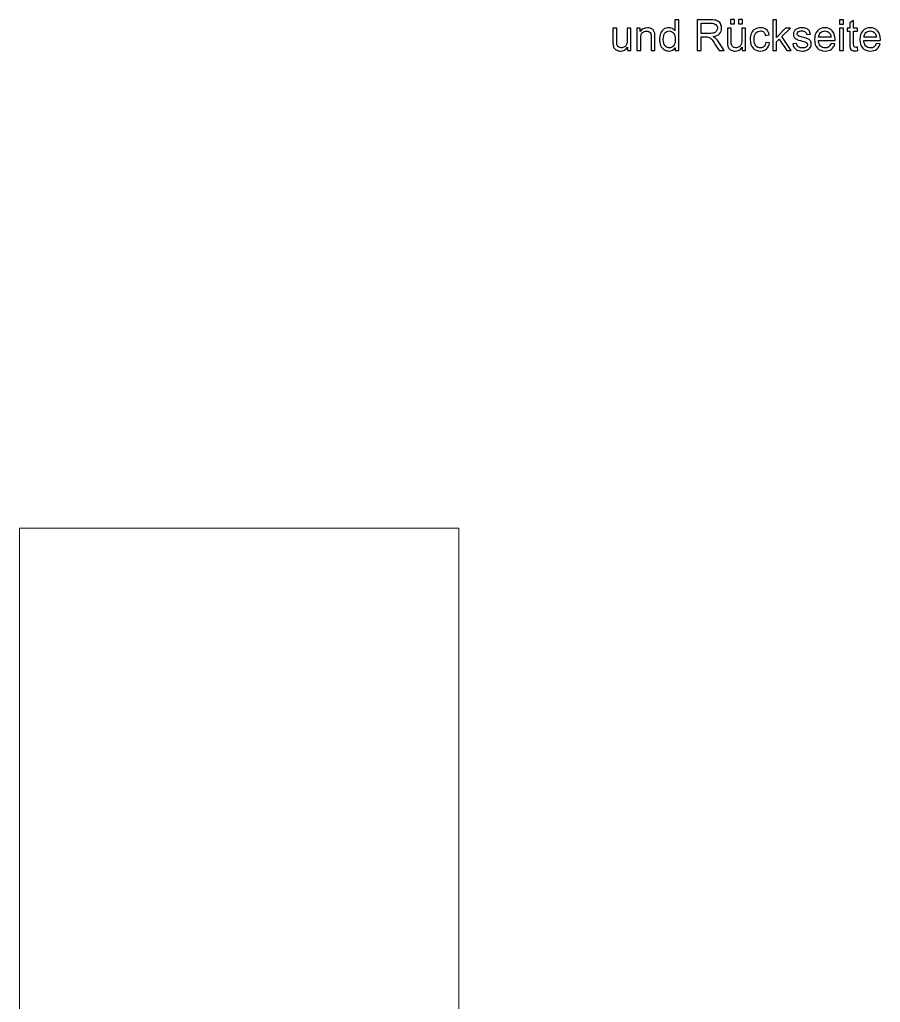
# Model space of a CAD drawing. Header units: millimetres. Extents: x -1415 to 1542, y -991 to 945.
# Drawn here: x 128.2 to 510.3, y 52.7 to 488.9 of the extents above; entities that cross this region are included whole.
import ezdxf

# ---------------------------------------------------------------- set-up
doc = ezdxf.new("R2010")
doc.units = ezdxf.units.MM
doc.header["$MEASUREMENT"] = 0
doc.layers.add('Ebene 1', color=7, linetype='Continuous')

msp = doc.modelspace()

# ---------------------------------------------------------------- linework, layer by layer
at = {"layer": 'Ebene 1', "color": 1}
for points, knots in [([(419.2032, 475.143), (419.2032, 475.143), (419.2032, 476.3908), (419.2032, 476.3908), (419.2032, 476.3908), (418.5776, 475.4097), (417.6569, 474.9208), (416.4408, 474.9208), (416.4408, 474.9208), (415.6534, 474.9208), (414.9294, 475.1366), (414.269, 475.5716), (414.269, 475.5716), (413.6086, 476.0034), (413.0974, 476.6099), (412.7322, 477.3909), (412.7322, 477.3909), (412.3703, 478.1688), (412.1893, 479.0609), (412.1893, 480.0738), (412.1893, 480.0738), (412.1893, 481.058), (412.3544, 481.9534), (412.6814, 482.7566), (412.6814, 482.7566), (413.0117, 483.56), (413.5038, 484.1759), (414.161, 484.6013), (414.161, 484.6013), (414.8183, 485.03), (415.555, 485.2459), (416.3678, 485.2459), (416.3678, 485.2459), (416.9615, 485.2459), (417.4918, 485.1188), (417.9554, 484.868), (417.9554, 484.868), (418.4221, 484.6172), (418.7999, 484.2902), (419.0921, 483.887), (419.0921, 483.887), (419.0921, 483.887), (419.0921, 488.7797), (419.0921, 488.7797), (419.0921, 488.7797), (419.0921, 488.7797), (420.7559, 488.7797), (420.7559, 488.7797), (420.7559, 488.7797), (420.7559, 488.7797), (420.7559, 475.143), (420.7559, 475.143), (420.7559, 475.143), (420.7559, 475.143), (419.2032, 475.143), (419.2032, 475.143)], [0, 0, 0, 0, 0.07142857, 0.07142857, 0.07142857, 0.07142857, 0.14285714, 0.14285714, 0.14285714, 0.14285714, 0.21428571, 0.21428571, 0.21428571, 0.21428571, 0.28571429, 0.28571429, 0.28571429, 0.28571429, 0.35714286, 0.35714286, 0.35714286, 0.35714286, 0.42857143, 0.42857143, 0.42857143, 0.42857143, 0.5, 0.5, 0.5, 0.5, 0.57142857, 0.57142857, 0.57142857, 0.57142857, 0.64285714, 0.64285714, 0.64285714, 0.64285714, 0.71428571, 0.71428571, 0.71428571, 0.71428571, 0.78571429, 0.78571429, 0.78571429, 0.78571429, 0.85714286, 0.85714286, 0.85714286, 0.85714286, 0.92857143, 0.92857143, 0.92857143, 0.92857143, 1, 1, 1, 1]), ([(428.9254, 475.143), (428.9254, 475.143), (428.9254, 488.7797), (428.9254, 488.7797), (428.9254, 488.7797), (428.9254, 488.7797), (434.9709, 488.7797), (434.9709, 488.7797), (434.9709, 488.7797), (436.187, 488.7797), (437.111, 488.6558), (437.7428, 488.4113), (437.7428, 488.4113), (438.3746, 488.1668), (438.8795, 487.7351), (439.2605, 487.1159), (439.2605, 487.1159), (439.6384, 486.4937), (439.8257, 485.8079), (439.8257, 485.0585), (439.8257, 485.0585), (439.8257, 484.0901), (439.5146, 483.2774), (438.8858, 482.6138), (438.8858, 482.6138), (438.2603, 481.9502), (437.2919, 481.5279), (435.9838, 481.3469), (435.9838, 481.3469), (436.4633, 481.1183), (436.8252, 480.893), (437.0729, 480.6675), (437.0729, 480.6675), (437.5999, 480.1849), (438.0984, 479.5785), (438.5715, 478.8546), (438.5715, 478.8546), (438.5715, 478.8546), (440.9433, 475.143), (440.9433, 475.143), (440.9433, 475.143), (440.9433, 475.143), (438.6731, 475.143), (438.6731, 475.143), (438.6731, 475.143), (438.6731, 475.143), (436.8696, 477.9815), (436.8696, 477.9815), (436.8696, 477.9815), (436.3426, 478.7975), (435.9075, 479.4261), (435.5646, 479.8579), (435.5646, 479.8579), (435.2249, 480.2929), (434.9201, 480.5977), (434.6502, 480.7691), (434.6502, 480.7691), (434.3804, 480.9437), (434.1072, 481.0644), (433.8278, 481.1342), (433.8278, 481.1342), (433.6214, 481.1755), (433.2881, 481.1978), (432.8213, 481.1978), (432.8213, 481.1978), (432.8213, 481.1978), (430.7289, 481.1978), (430.7289, 481.1978), (430.7289, 481.1978), (430.7289, 481.1978), (430.7289, 475.143), (430.7289, 475.143), (430.7289, 475.143), (430.7289, 475.143), (428.9254, 475.143), (428.9254, 475.143)], [0, 0, 0, 0, 0.05263158, 0.05263158, 0.05263158, 0.05263158, 0.10526316, 0.10526316, 0.10526316, 0.10526316, 0.15789474, 0.15789474, 0.15789474, 0.15789474, 0.21052632, 0.21052632, 0.21052632, 0.21052632, 0.26315789, 0.26315789, 0.26315789, 0.26315789, 0.31578947, 0.31578947, 0.31578947, 0.31578947, 0.36842105, 0.36842105, 0.36842105, 0.36842105, 0.42105263, 0.42105263, 0.42105263, 0.42105263, 0.47368421, 0.47368421, 0.47368421, 0.47368421, 0.52631579, 0.52631579, 0.52631579, 0.52631579, 0.57894737, 0.57894737, 0.57894737, 0.57894737, 0.63157895, 0.63157895, 0.63157895, 0.63157895, 0.68421053, 0.68421053, 0.68421053, 0.68421053, 0.73684211, 0.73684211, 0.73684211, 0.73684211, 0.78947368, 0.78947368, 0.78947368, 0.78947368, 0.84210526, 0.84210526, 0.84210526, 0.84210526, 0.89473684, 0.89473684, 0.89473684, 0.89473684, 0.94736842, 0.94736842, 0.94736842, 0.94736842, 1, 1, 1, 1]), ([(443.801, 486.9572), (443.801, 486.9572), (443.801, 488.8622), (443.801, 488.8622), (443.801, 488.8622), (443.801, 488.8622), (445.5504, 488.8622), (445.5504, 488.8622), (445.5504, 488.8622), (445.5504, 488.8622), (445.5504, 486.9572), (445.5504, 486.9572), (445.5504, 486.9572), (445.5504, 486.9572), (443.801, 486.9572), (443.801, 486.9572)], [0, 0, 0, 0, 0.25, 0.25, 0.25, 0.25, 0.5, 0.5, 0.5, 0.5, 0.75, 0.75, 0.75, 0.75, 1, 1, 1, 1]), ([(447.2682, 486.9572), (447.2682, 486.9572), (447.2682, 488.8622), (447.2682, 488.8622), (447.2682, 488.8622), (447.2682, 488.8622), (449.0177, 488.8622), (449.0177, 488.8622), (449.0177, 488.8622), (449.0177, 488.8622), (449.0177, 486.9572), (449.0177, 486.9572), (449.0177, 486.9572), (449.0177, 486.9572), (447.2682, 486.9572), (447.2682, 486.9572)], [0, 0, 0, 0, 0.25, 0.25, 0.25, 0.25, 0.5, 0.5, 0.5, 0.5, 0.75, 0.75, 0.75, 0.75, 1, 1, 1, 1]), ([(462.5692, 475.143), (462.5692, 475.143), (462.5692, 488.7797), (462.5692, 488.7797), (462.5692, 488.7797), (462.5692, 488.7797), (464.2457, 488.7797), (464.2457, 488.7797), (464.2457, 488.7797), (464.2457, 488.7797), (464.2457, 481.004), (464.2457, 481.004), (464.2457, 481.004), (464.2457, 481.004), (468.2082, 485.0204), (468.2082, 485.0204), (468.2082, 485.0204), (468.2082, 485.0204), (470.3736, 485.0204), (470.3736, 485.0204), (470.3736, 485.0204), (470.3736, 485.0204), (466.5984, 481.3565), (466.5984, 481.3565), (466.5984, 481.3565), (466.5984, 481.3565), (470.7578, 475.143), (470.7578, 475.143), (470.7578, 475.143), (470.7578, 475.143), (468.6908, 475.143), (468.6908, 475.143), (468.6908, 475.143), (468.6908, 475.143), (465.4268, 480.1944), (465.4268, 480.1944), (465.4268, 480.1944), (465.4268, 480.1944), (464.2457, 479.0578), (464.2457, 479.0578), (464.2457, 479.0578), (464.2457, 479.0578), (464.2457, 475.143), (464.2457, 475.143), (464.2457, 475.143), (464.2457, 475.143), (462.5692, 475.143), (462.5692, 475.143)], [0, 0, 0, 0, 0.08333333, 0.08333333, 0.08333333, 0.08333333, 0.16666667, 0.16666667, 0.16666667, 0.16666667, 0.25, 0.25, 0.25, 0.25, 0.33333333, 0.33333333, 0.33333333, 0.33333333, 0.41666667, 0.41666667, 0.41666667, 0.41666667, 0.5, 0.5, 0.5, 0.5, 0.58333333, 0.58333333, 0.58333333, 0.58333333, 0.66666667, 0.66666667, 0.66666667, 0.66666667, 0.75, 0.75, 0.75, 0.75, 0.83333333, 0.83333333, 0.83333333, 0.83333333, 0.91666667, 0.91666667, 0.91666667, 0.91666667, 1, 1, 1, 1]), ([(492.2154, 486.8524), (492.2154, 486.8524), (492.2154, 488.7797), (492.2154, 488.7797), (492.2154, 488.7797), (492.2154, 488.7797), (493.8919, 488.7797), (493.8919, 488.7797), (493.8919, 488.7797), (493.8919, 488.7797), (493.8919, 486.8524), (493.8919, 486.8524), (493.8919, 486.8524), (493.8919, 486.8524), (492.2154, 486.8524), (492.2154, 486.8524)], [0, 0, 0, 0, 0.25, 0.25, 0.25, 0.25, 0.5, 0.5, 0.5, 0.5, 0.75, 0.75, 0.75, 0.75, 1, 1, 1, 1]), ([(500.096, 476.6416), (500.096, 476.6416), (500.3374, 475.1621), (500.3374, 475.1621), (500.3374, 475.1621), (499.8674, 475.0637), (499.4451, 475.0128), (499.0736, 475.0128), (499.0736, 475.0128), (498.464, 475.0128), (497.9941, 475.1081), (497.6576, 475.3018), (497.6576, 475.3018), (497.3242, 475.4923), (497.0892, 475.7462), (496.9527, 476.0606), (496.9527, 476.0606), (496.8161, 476.3717), (496.7463, 477.0321), (496.7463, 478.0355), (496.7463, 478.0355), (496.7463, 478.0355), (496.7463, 483.7187), (496.7463, 483.7187), (496.7463, 483.7187), (496.7463, 483.7187), (495.5175, 483.7187), (495.5175, 483.7187), (495.5175, 483.7187), (495.5175, 483.7187), (495.5175, 485.0204), (495.5175, 485.0204), (495.5175, 485.0204), (495.5175, 485.0204), (496.7463, 485.0204), (496.7463, 485.0204), (496.7463, 485.0204), (496.7463, 485.0204), (496.7463, 487.4684), (496.7463, 487.4684), (496.7463, 487.4684), (496.7463, 487.4684), (498.4133, 488.4716), (498.4133, 488.4716), (498.4133, 488.4716), (498.4133, 488.4716), (498.4133, 485.0204), (498.4133, 485.0204), (498.4133, 485.0204), (498.4133, 485.0204), (500.096, 485.0204), (500.096, 485.0204), (500.096, 485.0204), (500.096, 485.0204), (500.096, 483.7187), (500.096, 483.7187), (500.096, 483.7187), (500.096, 483.7187), (498.4133, 483.7187), (498.4133, 483.7187), (498.4133, 483.7187), (498.4133, 483.7187), (498.4133, 477.9434), (498.4133, 477.9434), (498.4133, 477.9434), (498.4133, 477.464), (498.4418, 477.1592), (498.499, 477.0226), (498.499, 477.0226), (498.5593, 476.8861), (498.6545, 476.7782), (498.7879, 476.6956), (498.7879, 476.6956), (498.9212, 476.6162), (499.1117, 476.5749), (499.3594, 476.5749), (499.3594, 476.5749), (499.5467, 476.5749), (499.7912, 476.5972), (500.096, 476.6416)], [0, 0, 0, 0, 0.05, 0.05, 0.05, 0.05, 0.1, 0.1, 0.1, 0.1, 0.15, 0.15, 0.15, 0.15, 0.2, 0.2, 0.2, 0.2, 0.25, 0.25, 0.25, 0.25, 0.3, 0.3, 0.3, 0.3, 0.35, 0.35, 0.35, 0.35, 0.4, 0.4, 0.4, 0.4, 0.45, 0.45, 0.45, 0.45, 0.5, 0.5, 0.5, 0.5, 0.55, 0.55, 0.55, 0.55, 0.6, 0.6, 0.6, 0.6, 0.65, 0.65, 0.65, 0.65, 0.7, 0.7, 0.7, 0.7, 0.75, 0.75, 0.75, 0.75, 0.8, 0.8, 0.8, 0.8, 0.85, 0.85, 0.85, 0.85, 0.9, 0.9, 0.9, 0.9, 0.95, 0.95, 0.95, 0.95, 1, 1, 1, 1]), ([(398.0791, 475.143), (398.0791, 475.143), (398.0791, 476.594), (398.0791, 476.594), (398.0791, 476.594), (397.3075, 475.4764), (396.2629, 474.9208), (394.942, 474.9208), (394.942, 474.9208), (394.3609, 474.9208), (393.8148, 475.0319), (393.31, 475.2542), (393.31, 475.2542), (392.8052, 475.4764), (392.4305, 475.759), (392.186, 476.0955), (392.186, 476.0955), (391.9383, 476.4353), (391.7669, 476.848), (391.6685, 477.3369), (391.6685, 477.3369), (391.6018, 477.6671), (391.5668, 478.1879), (391.5668, 478.9022), (391.5668, 478.9022), (391.5668, 478.9022), (391.5668, 485.0204), (391.5668, 485.0204), (391.5668, 485.0204), (391.5668, 485.0204), (393.2402, 485.0204), (393.2402, 485.0204), (393.2402, 485.0204), (393.2402, 485.0204), (393.2402, 479.5436), (393.2402, 479.5436), (393.2402, 479.5436), (393.2402, 478.6673), (393.275, 478.0799), (393.3417, 477.7751), (393.3417, 477.7751), (393.4497, 477.3338), (393.6719, 476.9909), (394.0117, 476.7368), (394.0117, 476.7368), (394.3546, 476.486), (394.7769, 476.3622), (395.2786, 476.3622), (395.2786, 476.3622), (395.7802, 476.3622), (396.2502, 476.4892), (396.6915, 476.7464), (396.6915, 476.7464), (397.1328, 477.0035), (397.444, 477.356), (397.625, 477.7973), (397.625, 477.7973), (397.8091, 478.2418), (397.9013, 478.8863), (397.9013, 479.7277), (397.9013, 479.7277), (397.9013, 479.7277), (397.9013, 485.0204), (397.9013, 485.0204), (397.9013, 485.0204), (397.9013, 485.0204), (399.5745, 485.0204), (399.5745, 485.0204), (399.5745, 485.0204), (399.5745, 485.0204), (399.5745, 475.143), (399.5745, 475.143), (399.5745, 475.143), (399.5745, 475.143), (398.0791, 475.143), (398.0791, 475.143)], [0, 0, 0, 0, 0.05263158, 0.05263158, 0.05263158, 0.05263158, 0.10526316, 0.10526316, 0.10526316, 0.10526316, 0.15789474, 0.15789474, 0.15789474, 0.15789474, 0.21052632, 0.21052632, 0.21052632, 0.21052632, 0.26315789, 0.26315789, 0.26315789, 0.26315789, 0.31578947, 0.31578947, 0.31578947, 0.31578947, 0.36842105, 0.36842105, 0.36842105, 0.36842105, 0.42105263, 0.42105263, 0.42105263, 0.42105263, 0.47368421, 0.47368421, 0.47368421, 0.47368421, 0.52631579, 0.52631579, 0.52631579, 0.52631579, 0.57894737, 0.57894737, 0.57894737, 0.57894737, 0.63157895, 0.63157895, 0.63157895, 0.63157895, 0.68421053, 0.68421053, 0.68421053, 0.68421053, 0.73684211, 0.73684211, 0.73684211, 0.73684211, 0.78947368, 0.78947368, 0.78947368, 0.78947368, 0.84210526, 0.84210526, 0.84210526, 0.84210526, 0.89473684, 0.89473684, 0.89473684, 0.89473684, 0.94736842, 0.94736842, 0.94736842, 0.94736842, 1, 1, 1, 1]), ([(402.2003, 475.143), (402.2003, 475.143), (402.2003, 485.0204), (402.2003, 485.0204), (402.2003, 485.0204), (402.2003, 485.0204), (403.7054, 485.0204), (403.7054, 485.0204), (403.7054, 485.0204), (403.7054, 485.0204), (403.7054, 483.6171), (403.7054, 483.6171), (403.7054, 483.6171), (404.4324, 484.703), (405.4802, 485.2459), (406.8488, 485.2459), (406.8488, 485.2459), (407.4457, 485.2459), (407.9918, 485.1379), (408.4903, 484.9252), (408.4903, 484.9252), (408.992, 484.7093), (409.3634, 484.4299), (409.6111, 484.0806), (409.6111, 484.0806), (409.8619, 483.7346), (410.0334, 483.3218), (410.135, 482.8456), (410.135, 482.8456), (410.1953, 482.5344), (410.2271, 481.9915), (410.2271, 481.2168), (410.2271, 481.2168), (410.2271, 481.2168), (410.2271, 475.143), (410.2271, 475.143), (410.2271, 475.143), (410.2271, 475.143), (408.5507, 475.143), (408.5507, 475.143), (408.5507, 475.143), (408.5507, 475.143), (408.5507, 481.1533), (408.5507, 481.1533), (408.5507, 481.1533), (408.5507, 481.8327), (408.4871, 482.3439), (408.3569, 482.6837), (408.3569, 482.6837), (408.2267, 483.0202), (407.9949, 483.29), (407.6648, 483.4901), (407.6648, 483.4901), (407.3314, 483.6933), (406.944, 483.7949), (406.4963, 483.7949), (406.4963, 483.7949), (405.7819, 483.7949), (405.1691, 483.5663), (404.6483, 483.1154), (404.6483, 483.1154), (404.1308, 482.6614), (403.8737, 481.8041), (403.8737, 480.5373), (403.8737, 480.5373), (403.8737, 480.5373), (403.8737, 475.143), (403.8737, 475.143), (403.8737, 475.143), (403.8737, 475.143), (402.2003, 475.143), (402.2003, 475.143)], [0, 0, 0, 0, 0.05555556, 0.05555556, 0.05555556, 0.05555556, 0.11111111, 0.11111111, 0.11111111, 0.11111111, 0.16666667, 0.16666667, 0.16666667, 0.16666667, 0.22222222, 0.22222222, 0.22222222, 0.22222222, 0.27777778, 0.27777778, 0.27777778, 0.27777778, 0.33333333, 0.33333333, 0.33333333, 0.33333333, 0.38888889, 0.38888889, 0.38888889, 0.38888889, 0.44444444, 0.44444444, 0.44444444, 0.44444444, 0.5, 0.5, 0.5, 0.5, 0.55555556, 0.55555556, 0.55555556, 0.55555556, 0.61111111, 0.61111111, 0.61111111, 0.61111111, 0.66666667, 0.66666667, 0.66666667, 0.66666667, 0.72222222, 0.72222222, 0.72222222, 0.72222222, 0.77777778, 0.77777778, 0.77777778, 0.77777778, 0.83333333, 0.83333333, 0.83333333, 0.83333333, 0.88888889, 0.88888889, 0.88888889, 0.88888889, 0.94444444, 0.94444444, 0.94444444, 0.94444444, 1, 1, 1, 1]), ([(430.7289, 482.7599), (430.7289, 482.7599), (434.609, 482.7599), (434.609, 482.7599), (434.609, 482.7599), (435.4313, 482.7599), (436.079, 482.8456), (436.5426, 483.017), (436.5426, 483.017), (437.0093, 483.1885), (437.3618, 483.4615), (437.603, 483.8362), (437.603, 483.8362), (437.8445, 484.2108), (437.9651, 484.6172), (437.9651, 485.0585), (437.9651, 485.0585), (437.9651, 485.7031), (437.7333, 486.2333), (437.2634, 486.6492), (437.2634, 486.6492), (436.7966, 487.0652), (436.0568, 487.2715), (435.044, 487.2715), (435.044, 487.2715), (435.044, 487.2715), (430.7289, 487.2715), (430.7289, 487.2715), (430.7289, 487.2715), (430.7289, 487.2715), (430.7289, 482.7599), (430.7289, 482.7599)], [0, 0, 0, 0, 0.125, 0.125, 0.125, 0.125, 0.25, 0.25, 0.25, 0.25, 0.375, 0.375, 0.375, 0.375, 0.5, 0.5, 0.5, 0.5, 0.625, 0.625, 0.625, 0.625, 0.75, 0.75, 0.75, 0.75, 0.875, 0.875, 0.875, 0.875, 1, 1, 1, 1]), ([(448.9161, 475.143), (448.9161, 475.143), (448.9161, 476.594), (448.9161, 476.594), (448.9161, 476.594), (448.1446, 475.4764), (447.0999, 474.9208), (445.779, 474.9208), (445.779, 474.9208), (445.198, 474.9208), (444.6519, 475.0319), (444.147, 475.2542), (444.147, 475.2542), (443.6422, 475.4764), (443.2676, 475.759), (443.0231, 476.0955), (443.0231, 476.0955), (442.7753, 476.4353), (442.6039, 476.848), (442.5055, 477.3369), (442.5055, 477.3369), (442.4388, 477.6671), (442.4039, 478.1879), (442.4039, 478.9022), (442.4039, 478.9022), (442.4039, 478.9022), (442.4039, 485.0204), (442.4039, 485.0204), (442.4039, 485.0204), (442.4039, 485.0204), (444.0772, 485.0204), (444.0772, 485.0204), (444.0772, 485.0204), (444.0772, 485.0204), (444.0772, 479.5436), (444.0772, 479.5436), (444.0772, 479.5436), (444.0772, 478.6673), (444.1121, 478.0799), (444.1787, 477.7751), (444.1787, 477.7751), (444.2867, 477.3338), (444.509, 476.9909), (444.8488, 476.7368), (444.8488, 476.7368), (445.1917, 476.486), (445.6139, 476.3622), (446.1156, 476.3622), (446.1156, 476.3622), (446.6173, 476.3622), (447.0872, 476.4892), (447.5285, 476.7464), (447.5285, 476.7464), (447.9698, 477.0035), (448.2811, 477.356), (448.4621, 477.7973), (448.4621, 477.7973), (448.6462, 478.2418), (448.7383, 478.8863), (448.7383, 479.7277), (448.7383, 479.7277), (448.7383, 479.7277), (448.7383, 485.0204), (448.7383, 485.0204), (448.7383, 485.0204), (448.7383, 485.0204), (450.4116, 485.0204), (450.4116, 485.0204), (450.4116, 485.0204), (450.4116, 485.0204), (450.4116, 475.143), (450.4116, 475.143), (450.4116, 475.143), (450.4116, 475.143), (448.9161, 475.143), (448.9161, 475.143)], [0, 0, 0, 0, 0.05263158, 0.05263158, 0.05263158, 0.05263158, 0.10526316, 0.10526316, 0.10526316, 0.10526316, 0.15789474, 0.15789474, 0.15789474, 0.15789474, 0.21052632, 0.21052632, 0.21052632, 0.21052632, 0.26315789, 0.26315789, 0.26315789, 0.26315789, 0.31578947, 0.31578947, 0.31578947, 0.31578947, 0.36842105, 0.36842105, 0.36842105, 0.36842105, 0.42105263, 0.42105263, 0.42105263, 0.42105263, 0.47368421, 0.47368421, 0.47368421, 0.47368421, 0.52631579, 0.52631579, 0.52631579, 0.52631579, 0.57894737, 0.57894737, 0.57894737, 0.57894737, 0.63157895, 0.63157895, 0.63157895, 0.63157895, 0.68421053, 0.68421053, 0.68421053, 0.68421053, 0.73684211, 0.73684211, 0.73684211, 0.73684211, 0.78947368, 0.78947368, 0.78947368, 0.78947368, 0.84210526, 0.84210526, 0.84210526, 0.84210526, 0.89473684, 0.89473684, 0.89473684, 0.89473684, 0.94736842, 0.94736842, 0.94736842, 0.94736842, 1, 1, 1, 1]), ([(459.4829, 478.7625), (459.4829, 478.7625), (461.1276, 478.5466), (461.1276, 478.5466), (461.1276, 478.5466), (460.9499, 477.4131), (460.4894, 476.5241), (459.7464, 475.8828), (459.7464, 475.8828), (459.0067, 475.2414), (458.0954, 474.9208), (457.0159, 474.9208), (457.0159, 474.9208), (455.6664, 474.9208), (454.5773, 475.3621), (453.7582, 476.2448), (453.7582, 476.2448), (452.9357, 477.1274), (452.523, 478.3942), (452.523, 480.0452), (452.523, 480.0452), (452.523, 481.112), (452.7008, 482.0455), (453.0533, 482.8456), (453.0533, 482.8456), (453.4089, 483.6457), (453.9455, 484.2458), (454.6694, 484.6458), (454.6694, 484.6458), (455.3902, 485.0459), (456.1776, 485.2459), (457.0254, 485.2459), (457.0254, 485.2459), (458.0985, 485.2459), (458.9781, 484.9728), (459.6575, 484.4299), (459.6575, 484.4299), (460.3403, 483.887), (460.7784, 483.1186), (460.9721, 482.1185), (460.9721, 482.1185), (460.9721, 482.1185), (459.3432, 481.8677), (459.3432, 481.8677), (459.3432, 481.8677), (459.1877, 482.5313), (458.9146, 483.0297), (458.5209, 483.3662), (458.5209, 483.3662), (458.1271, 483.6996), (457.6508, 483.8679), (457.0921, 483.8679), (457.0921, 483.8679), (456.2474, 483.8679), (455.5616, 483.5663), (455.0345, 482.9599), (455.0345, 482.9599), (454.5074, 482.3566), (454.244, 481.4009), (454.244, 480.0929), (454.244, 480.0929), (454.244, 478.7657), (454.4979, 477.8005), (455.0091, 477.1973), (455.0091, 477.1973), (455.5172, 476.5972), (456.1808, 476.2955), (457, 476.2955), (457, 476.2955), (457.6572, 476.2955), (458.2033, 476.4987), (458.6447, 476.902), (458.6447, 476.902), (459.086, 477.3052), (459.3654, 477.9243), (459.4829, 478.7625)], [0, 0, 0, 0, 0.05263158, 0.05263158, 0.05263158, 0.05263158, 0.10526316, 0.10526316, 0.10526316, 0.10526316, 0.15789474, 0.15789474, 0.15789474, 0.15789474, 0.21052632, 0.21052632, 0.21052632, 0.21052632, 0.26315789, 0.26315789, 0.26315789, 0.26315789, 0.31578947, 0.31578947, 0.31578947, 0.31578947, 0.36842105, 0.36842105, 0.36842105, 0.36842105, 0.42105263, 0.42105263, 0.42105263, 0.42105263, 0.47368421, 0.47368421, 0.47368421, 0.47368421, 0.52631579, 0.52631579, 0.52631579, 0.52631579, 0.57894737, 0.57894737, 0.57894737, 0.57894737, 0.63157895, 0.63157895, 0.63157895, 0.63157895, 0.68421053, 0.68421053, 0.68421053, 0.68421053, 0.73684211, 0.73684211, 0.73684211, 0.73684211, 0.78947368, 0.78947368, 0.78947368, 0.78947368, 0.84210526, 0.84210526, 0.84210526, 0.84210526, 0.89473684, 0.89473684, 0.89473684, 0.89473684, 0.94736842, 0.94736842, 0.94736842, 0.94736842, 1, 1, 1, 1]), ([(471.4183, 478.0926), (471.4183, 478.0926), (473.0725, 478.3529), (473.0725, 478.3529), (473.0725, 478.3529), (473.1646, 477.6893), (473.4249, 477.1814), (473.8504, 476.8258), (473.8504, 476.8258), (474.2727, 476.4734), (474.8665, 476.2955), (475.6316, 476.2955), (475.6316, 476.2955), (476.4001, 476.2955), (476.9716, 476.4543), (477.3431, 476.7654), (477.3431, 476.7654), (477.7146, 477.0797), (477.9019, 477.4481), (477.9019, 477.8672), (477.9019, 477.8672), (477.9019, 478.2482), (477.7368, 478.5434), (477.4065, 478.7625), (477.4065, 478.7625), (477.1779, 478.9118), (476.6064, 479.099), (475.6952, 479.3276), (475.6952, 479.3276), (474.4696, 479.6388), (473.6154, 479.9055), (473.1424, 480.1341), (473.1424, 480.1341), (472.6693, 480.3596), (472.3073, 480.6739), (472.0628, 481.0739), (472.0628, 481.0739), (471.8183, 481.474), (471.6945, 481.9153), (471.6945, 482.3979), (471.6945, 482.3979), (471.6945, 482.8392), (471.7961, 483.2456), (471.9993, 483.6203), (471.9993, 483.6203), (472.1993, 483.9981), (472.4756, 484.3092), (472.8217, 484.5569), (472.8217, 484.5569), (473.082, 484.7474), (473.4377, 484.9125), (473.8853, 485.0459), (473.8853, 485.0459), (474.3362, 485.1792), (474.8189, 485.2459), (475.3332, 485.2459), (475.3332, 485.2459), (476.108, 485.2459), (476.7874, 485.1316), (477.3748, 484.9093), (477.3748, 484.9093), (477.9623, 484.6871), (478.394, 484.3854), (478.6734, 484.0044), (478.6734, 484.0044), (478.9529, 483.6203), (479.1434, 483.1123), (479.2481, 482.4741), (479.2481, 482.4741), (479.2481, 482.4741), (477.613, 482.2487), (477.613, 482.2487), (477.613, 482.2487), (477.5367, 482.7566), (477.3208, 483.1535), (476.9652, 483.4393), (476.9652, 483.4393), (476.6096, 483.725), (476.1048, 483.8679), (475.4538, 483.8679), (475.4538, 483.8679), (474.6855, 483.8679), (474.1362, 483.7409), (473.8091, 483.4869), (473.8091, 483.4869), (473.4789, 483.2329), (473.3138, 482.9345), (473.3138, 482.5947), (473.3138, 482.5947), (473.3138, 482.3756), (473.3837, 482.182), (473.5202, 482.0074), (473.5202, 482.0074), (473.6567, 481.8264), (473.8694, 481.6803), (474.1616, 481.5597), (474.1616, 481.5597), (474.3299, 481.4993), (474.822, 481.3565), (475.6412, 481.1342), (475.6412, 481.1342), (476.8255, 480.8168), (477.6511, 480.5596), (478.1178, 480.3563), (478.1178, 480.3563), (478.5877, 480.1563), (478.956, 479.861), (479.2227, 479.4769), (479.2227, 479.4769), (479.4895, 479.0927), (479.6228, 478.6165), (479.6228, 478.045), (479.6228, 478.045), (479.6228, 477.4862), (479.4578, 476.9623), (479.1338, 476.467), (479.1338, 476.467), (478.8068, 475.9748), (478.3369, 475.5938), (477.7241, 475.324), (477.7241, 475.324), (477.1112, 475.0541), (476.4159, 474.9208), (475.6412, 474.9208), (475.6412, 474.9208), (474.3553, 474.9208), (473.3773, 475.1875), (472.7042, 475.7209), (472.7042, 475.7209), (472.031, 476.2543), (471.6024, 477.0449), (471.4183, 478.0926)], [0, 0, 0, 0, 0.03030303, 0.03030303, 0.03030303, 0.03030303, 0.06060606, 0.06060606, 0.06060606, 0.06060606, 0.09090909, 0.09090909, 0.09090909, 0.09090909, 0.12121212, 0.12121212, 0.12121212, 0.12121212, 0.15151515, 0.15151515, 0.15151515, 0.15151515, 0.18181818, 0.18181818, 0.18181818, 0.18181818, 0.21212121, 0.21212121, 0.21212121, 0.21212121, 0.24242424, 0.24242424, 0.24242424, 0.24242424, 0.27272727, 0.27272727, 0.27272727, 0.27272727, 0.3030303, 0.3030303, 0.3030303, 0.3030303, 0.33333333, 0.33333333, 0.33333333, 0.33333333, 0.36363636, 0.36363636, 0.36363636, 0.36363636, 0.39393939, 0.39393939, 0.39393939, 0.39393939, 0.42424242, 0.42424242, 0.42424242, 0.42424242, 0.45454545, 0.45454545, 0.45454545, 0.45454545, 0.48484848, 0.48484848, 0.48484848, 0.48484848, 0.51515152, 0.51515152, 0.51515152, 0.51515152, 0.54545455, 0.54545455, 0.54545455, 0.54545455, 0.57575758, 0.57575758, 0.57575758, 0.57575758, 0.60606061, 0.60606061, 0.60606061, 0.60606061, 0.63636364, 0.63636364, 0.63636364, 0.63636364, 0.66666667, 0.66666667, 0.66666667, 0.66666667, 0.6969697, 0.6969697, 0.6969697, 0.6969697, 0.72727273, 0.72727273, 0.72727273, 0.72727273, 0.75757576, 0.75757576, 0.75757576, 0.75757576, 0.78787879, 0.78787879, 0.78787879, 0.78787879, 0.81818182, 0.81818182, 0.81818182, 0.81818182, 0.84848485, 0.84848485, 0.84848485, 0.84848485, 0.87878788, 0.87878788, 0.87878788, 0.87878788, 0.90909091, 0.90909091, 0.90909091, 0.90909091, 0.93939394, 0.93939394, 0.93939394, 0.93939394, 0.96969697, 0.96969697, 0.96969697, 0.96969697, 1, 1, 1, 1]), ([(488.3735, 478.3244), (488.3735, 478.3244), (490.1039, 478.1117), (490.1039, 478.1117), (490.1039, 478.1117), (489.8309, 477.0988), (489.326, 476.3146), (488.5894, 475.7558), (488.5894, 475.7558), (487.8496, 475.2002), (486.9066, 474.9208), (485.7603, 474.9208), (485.7603, 474.9208), (484.3157, 474.9208), (483.1694, 475.3652), (482.3249, 476.2543), (482.3249, 476.2543), (481.4771, 477.1433), (481.0548, 478.391), (481.0548, 479.9976), (481.0548, 479.9976), (481.0548, 481.6613), (481.4834, 482.9504), (482.3375, 483.8679), (482.3375, 483.8679), (483.1949, 484.7855), (484.3029, 485.2459), (485.6683, 485.2459), (485.6683, 485.2459), (486.9891, 485.2459), (488.0687, 484.795), (488.9037, 483.8965), (488.9037, 483.8965), (489.742, 482.998), (490.1611, 481.7312), (490.1611, 480.1024), (490.1611, 480.1024), (490.1611, 480.0008), (490.1579, 479.8515), (490.1516, 479.6547), (490.1516, 479.6547), (490.1516, 479.6547), (482.7853, 479.6547), (482.7853, 479.6547), (482.7853, 479.6547), (482.8456, 478.5689), (483.1536, 477.737), (483.7061, 477.1623), (483.7061, 477.1623), (484.2585, 476.5844), (484.9444, 476.2955), (485.7698, 476.2955), (485.7698, 476.2955), (486.3827, 476.2955), (486.9066, 476.4575), (487.3415, 476.7813), (487.3415, 476.7813), (487.7765, 477.102), (488.1195, 477.6164), (488.3735, 478.3244)], [0, 0, 0, 0, 0.06666667, 0.06666667, 0.06666667, 0.06666667, 0.13333333, 0.13333333, 0.13333333, 0.13333333, 0.2, 0.2, 0.2, 0.2, 0.26666667, 0.26666667, 0.26666667, 0.26666667, 0.33333333, 0.33333333, 0.33333333, 0.33333333, 0.4, 0.4, 0.4, 0.4, 0.46666667, 0.46666667, 0.46666667, 0.46666667, 0.53333333, 0.53333333, 0.53333333, 0.53333333, 0.6, 0.6, 0.6, 0.6, 0.66666667, 0.66666667, 0.66666667, 0.66666667, 0.73333333, 0.73333333, 0.73333333, 0.73333333, 0.8, 0.8, 0.8, 0.8, 0.86666667, 0.86666667, 0.86666667, 0.86666667, 0.93333333, 0.93333333, 0.93333333, 0.93333333, 1, 1, 1, 1]), ([(492.2154, 475.143), (492.2154, 475.143), (492.2154, 485.0204), (492.2154, 485.0204), (492.2154, 485.0204), (492.2154, 485.0204), (493.8919, 485.0204), (493.8919, 485.0204), (493.8919, 485.0204), (493.8919, 485.0204), (493.8919, 475.143), (493.8919, 475.143), (493.8919, 475.143), (493.8919, 475.143), (492.2154, 475.143), (492.2154, 475.143)], [0, 0, 0, 0, 0.25, 0.25, 0.25, 0.25, 0.5, 0.5, 0.5, 0.5, 0.75, 0.75, 0.75, 0.75, 1, 1, 1, 1]), ([(508.4943, 478.3244), (508.4943, 478.3244), (510.2247, 478.1117), (510.2247, 478.1117), (510.2247, 478.1117), (509.9517, 477.0988), (509.4469, 476.3146), (508.7102, 475.7558), (508.7102, 475.7558), (507.9704, 475.2002), (507.0274, 474.9208), (505.8812, 474.9208), (505.8812, 474.9208), (504.4365, 474.9208), (503.2902, 475.3652), (502.4457, 476.2543), (502.4457, 476.2543), (501.5979, 477.1433), (501.1756, 478.391), (501.1756, 479.9976), (501.1756, 479.9976), (501.1756, 481.6613), (501.6042, 482.9504), (502.4584, 483.8679), (502.4584, 483.8679), (503.3156, 484.7855), (504.4238, 485.2459), (505.7891, 485.2459), (505.7891, 485.2459), (507.11, 485.2459), (508.1895, 484.795), (509.0246, 483.8965), (509.0246, 483.8965), (509.8628, 482.998), (510.2819, 481.7312), (510.2819, 480.1024), (510.2819, 480.1024), (510.2819, 480.0008), (510.2787, 479.8515), (510.2723, 479.6547), (510.2723, 479.6547), (510.2723, 479.6547), (502.9061, 479.6547), (502.9061, 479.6547), (502.9061, 479.6547), (502.9664, 478.5689), (503.2744, 477.737), (503.8269, 477.1623), (503.8269, 477.1623), (504.3794, 476.5844), (505.0652, 476.2955), (505.8907, 476.2955), (505.8907, 476.2955), (506.5035, 476.2955), (507.0274, 476.4575), (507.4624, 476.7813), (507.4624, 476.7813), (507.8974, 477.102), (508.2403, 477.6164), (508.4943, 478.3244)], [0, 0, 0, 0, 0.06666667, 0.06666667, 0.06666667, 0.06666667, 0.13333333, 0.13333333, 0.13333333, 0.13333333, 0.2, 0.2, 0.2, 0.2, 0.26666667, 0.26666667, 0.26666667, 0.26666667, 0.33333333, 0.33333333, 0.33333333, 0.33333333, 0.4, 0.4, 0.4, 0.4, 0.46666667, 0.46666667, 0.46666667, 0.46666667, 0.53333333, 0.53333333, 0.53333333, 0.53333333, 0.6, 0.6, 0.6, 0.6, 0.66666667, 0.66666667, 0.66666667, 0.66666667, 0.73333333, 0.73333333, 0.73333333, 0.73333333, 0.8, 0.8, 0.8, 0.8, 0.86666667, 0.86666667, 0.86666667, 0.86666667, 0.93333333, 0.93333333, 0.93333333, 0.93333333, 1, 1, 1, 1]), ([(413.9102, 480.0738), (413.9102, 478.807), (414.1769, 477.8608), (414.7103, 477.2354), (414.7103, 477.2354), (415.2438, 476.6099), (415.8725, 476.2955), (416.5995, 476.2955), (416.5995, 476.2955), (417.3299, 476.2955), (417.9521, 476.5972), (418.4633, 477.194), (418.4633, 477.194), (418.9746, 477.791), (419.2318, 478.7054), (419.2318, 479.9341), (419.2318, 479.9341), (419.2318, 481.2866), (418.9714, 482.2772), (418.4507, 482.909), (418.4507, 482.909), (417.9299, 483.5441), (417.2886, 483.8584), (416.5233, 483.8584), (416.5233, 483.8584), (415.7804, 483.8584), (415.158, 483.5536), (414.6596, 482.9471), (414.6596, 482.9471), (414.161, 482.3408), (413.9102, 481.3819), (413.9102, 480.0738)], [0, 0, 0, 0, 0.125, 0.125, 0.125, 0.125, 0.25, 0.25, 0.25, 0.25, 0.375, 0.375, 0.375, 0.375, 0.5, 0.5, 0.5, 0.5, 0.625, 0.625, 0.625, 0.625, 0.75, 0.75, 0.75, 0.75, 0.875, 0.875, 0.875, 0.875, 1, 1, 1, 1]), ([(482.8774, 481.0326), (482.8774, 481.0326), (488.3926, 481.0326), (488.3926, 481.0326), (488.3926, 481.0326), (488.3195, 481.8613), (488.1068, 482.4868), (487.7606, 482.8995), (487.7606, 482.8995), (487.2272, 483.5441), (486.5351, 483.8679), (485.6873, 483.8679), (485.6873, 483.8679), (484.919, 483.8679), (484.2712, 483.6107), (483.7473, 483.0964), (483.7473, 483.0964), (483.2234, 482.582), (482.9345, 481.8931), (482.8774, 481.0326)], [0, 0, 0, 0, 0.2, 0.2, 0.2, 0.2, 0.4, 0.4, 0.4, 0.4, 0.6, 0.6, 0.6, 0.6, 0.8, 0.8, 0.8, 0.8, 1, 1, 1, 1]), ([(502.9982, 481.0326), (502.9982, 481.0326), (508.5134, 481.0326), (508.5134, 481.0326), (508.5134, 481.0326), (508.4403, 481.8613), (508.2276, 482.4868), (507.8815, 482.8995), (507.8815, 482.8995), (507.3481, 483.5441), (506.6559, 483.8679), (505.8082, 483.8679), (505.8082, 483.8679), (505.0397, 483.8679), (504.392, 483.6107), (503.8682, 483.0964), (503.8682, 483.0964), (503.3442, 482.582), (503.0553, 481.8931), (502.9982, 481.0326)], [0, 0, 0, 0, 0.2, 0.2, 0.2, 0.2, 0.4, 0.4, 0.4, 0.4, 0.6, 0.6, 0.6, 0.6, 0.8, 0.8, 0.8, 0.8, 1, 1, 1, 1])]:
    msp.add_open_spline(points, degree=3, knots=knots, dxfattribs=at)
at = {"layer": 'Ebene 1', "color": 3, "lineweight": 5}
msp.add_open_spline([(128.1609, -374.297), (128.1609, -374.297), (128.161, 263.203), (128.161, 263.203), (128.161, 263.203), (128.161, 263.203), (323.161, 263.2029), (323.161, 263.2029), (323.161, 263.2029), (323.161, 263.2029), (323.1609, -374.2971), (323.1609, -374.2971), (323.1609, -374.2971), (323.1609, -374.2971), (128.1609, -374.297), (128.1609, -374.297)], degree=3, knots=[0, 0, 0, 0, 0.25, 0.25, 0.25, 0.25, 0.5, 0.5, 0.5, 0.5, 0.75, 0.75, 0.75, 0.75, 1, 1, 1, 1], dxfattribs=at)

doc.saveas('drawing.dxf')
